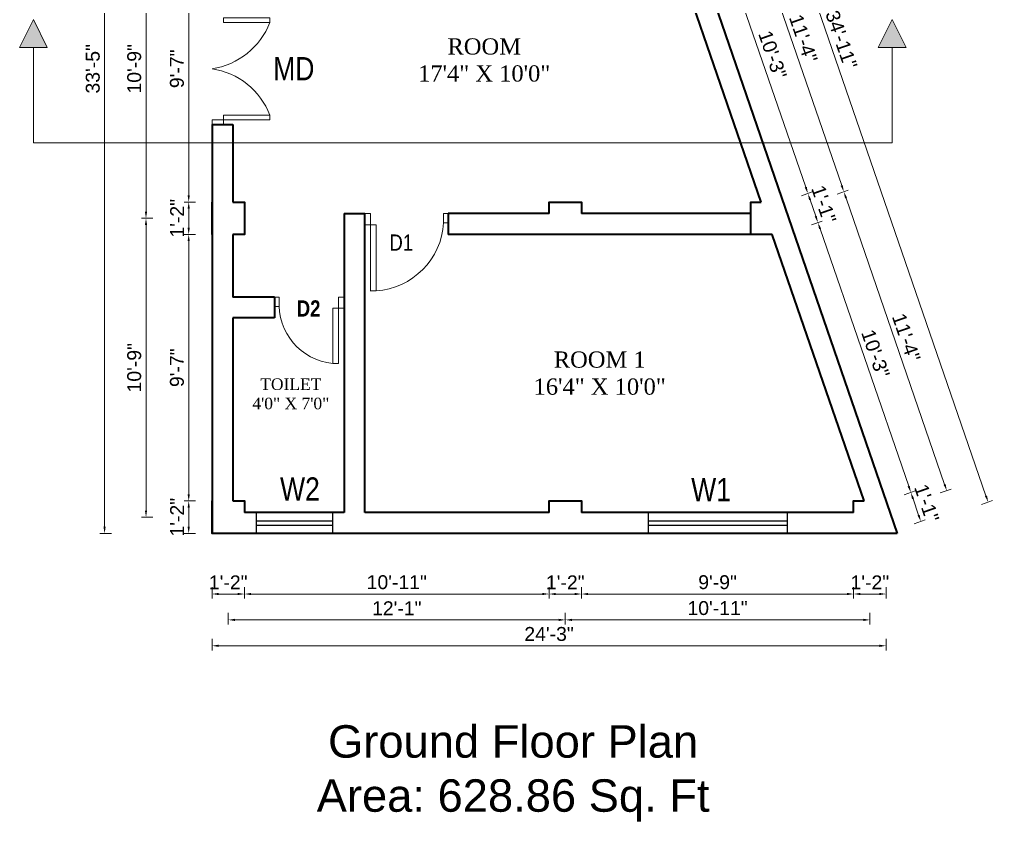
# Model space of a CAD drawing. Header units: inches. Extents: x 352731 to 371558, y -52658 to -39161.
# Drawn here: x 359929.5 to 360349.6, y -50459.3 to -50113.2 of the extents above; entities that cross this region are included whole.
import ezdxf

# ---------------------------------------------------------------- set-up
doc = ezdxf.new("R2010")
doc.units = ezdxf.units.IN
doc.header["$LTSCALE"] = 2
doc.header["$MEASUREMENT"] = 0
doc.header["$PDMODE"] = 34
doc.layers.get('0').update_dxf_attribs({"linetype": 'CONTINUOUS'})
doc.layers.get('DEFPOINTS').update_dxf_attribs({"color": 141, "linetype": 'CONTINUOUS'})
for name, color, linetype, lineweight in [('dimension', 160, 'CONTINUOUS', 15), ('door', 20, 'CONTINUOUS', 35), ('steps', 253, 'CONTINUOUS', 20)]:
    doc.layers.add(name, color=color, linetype=linetype, lineweight=lineweight)
doc.styles.add('Lettring Text', font='arial.ttf')
doc.styles.get("Standard").update_dxf_attribs({"font": 'ARIALN.TTF'})
doc.dimstyles.new('Copy of Standard', dxfattribs={"dimtxt": 6, "dimasz": 2.875, "dimexe": 2, "dimexo": 4, "dimgap": 2, "dimtad": 1, "dimdec": 0, "dimrnd": 1, "dimzin": 0, "dimdsep": 46, "dimlunit": 4, "dimtxsty": 'Lettring Text', "dimcen": 0.1, "dimclrd": 7, "dimclre": 7, "dimclrt": 7, "dimazin": 0, "dimtfac": 0.645, "dimtdec": 0, "dimtmove": 1, "dimatfit": 0, "dimfxl": 3, "dimfxlon": 1, "dimtfillclr": 256, "dimtolj": 1, "dimtzin": 0, "dimlwd": -1, "dimlwe": -1, "dimarcsym": 2})

# ---------------------------------------------------------------- blocks, each defined once
blk = doc.blocks.new('*D716')
at = {"layer": 'DEFPOINTS', "color": 0, "ltscale": 0.5, "transparency": 16777216}
for p in [(360158.14, -50334.98), (360172.14, -50334.98), (360158.14, -50361.13)]:
    blk.add_point(p, dxfattribs=at)
at = {"layer": 'steps', "color": 7, "ltscale": 0.5, "transparency": 16777216}
for p, q in [((360158.14, -50358.13), (360158.14, -50363.13)), ((360172.14, -50358.13), (360172.14, -50363.13)), ((360169.26, -50361.13), (360161.01, -50361.13))]:
    blk.add_line(p, q, dxfattribs=at)
for points in [[(360161.01, -50360.65), (360161.01, -50361.6), (360158.14, -50361.13)], [(360169.26, -50360.65), (360169.26, -50361.6), (360172.14, -50361.13)]]:
    blk.add_solid(points, dxfattribs=at)
at = {"layer": 'steps', "color": 7, "ltscale": 0.5, "transparency": 16777216, "insert": (360165.14, -50356.11), "char_height": 6, "attachment_point": 5, "style": 'Lettring Text'}
blk.add_mtext('\\A1;1\'-2"', dxfattribs=at)
blk = doc.blocks.new('*D717')
at = {"layer": 'DEFPOINTS', "color": 0, "ltscale": 0.5, "transparency": 16777216}
for p in [(360026.64, -50334.98), (360158.14, -50334.98), (360026.64, -50361.13)]:
    blk.add_point(p, dxfattribs=at)
at = {"layer": 'steps', "color": 7, "ltscale": 0.5, "transparency": 16777216}
for p, q in [((360026.64, -50358.13), (360026.64, -50363.13)), ((360158.14, -50358.13), (360158.14, -50363.13)), ((360155.26, -50361.13), (360029.52, -50361.13))]:
    blk.add_line(p, q, dxfattribs=at)
for points in [[(360029.52, -50360.65), (360029.52, -50361.6), (360026.64, -50361.13)], [(360155.26, -50360.65), (360155.26, -50361.6), (360158.14, -50361.13)]]:
    blk.add_solid(points, dxfattribs=at)
at = {"layer": 'steps', "color": 7, "ltscale": 0.5, "transparency": 16777216, "insert": (360092.39, -50356.06), "char_height": 6, "attachment_point": 5, "style": 'Lettring Text'}
blk.add_mtext('\\A1;10\'-11"', dxfattribs=at)
blk = doc.blocks.new('*D718')
at = {"layer": 'DEFPOINTS', "color": 0, "ltscale": 0.5, "transparency": 16777216}
for p in [(360012.64, -50334.98), (360026.64, -50334.98), (360012.64, -50361.13)]:
    blk.add_point(p, dxfattribs=at)
at = {"layer": 'steps', "color": 7, "ltscale": 0.5, "transparency": 16777216}
for p, q in [((360012.64, -50358.13), (360012.64, -50363.13)), ((360026.64, -50358.13), (360026.64, -50363.13)), ((360023.77, -50361.13), (360015.52, -50361.13))]:
    blk.add_line(p, q, dxfattribs=at)
for points in [[(360015.52, -50360.65), (360015.52, -50361.6), (360012.64, -50361.13)], [(360023.77, -50360.65), (360023.77, -50361.6), (360026.64, -50361.13)]]:
    blk.add_solid(points, dxfattribs=at)
at = {"layer": 'steps', "color": 7, "ltscale": 0.5, "transparency": 16777216, "insert": (360019.64, -50356.11), "char_height": 6, "attachment_point": 5, "style": 'Lettring Text'}
blk.add_mtext('\\A1;1\'-2"', dxfattribs=at)
blk = doc.blocks.new('*D719')
at = {"layer": 'DEFPOINTS', "color": 0, "ltscale": 0.5, "transparency": 16777216}
for p in [(360019.64, -50327.98), (360165.14, -50327.98), (360019.64, -50372.29)]:
    blk.add_point(p, dxfattribs=at)
at = {"layer": 'steps', "color": 7, "ltscale": 0.5, "transparency": 16777216}
for p, q in [((360019.64, -50369.29), (360019.64, -50374.29)), ((360165.14, -50369.29), (360165.14, -50374.29)), ((360162.26, -50372.29), (360022.52, -50372.29))]:
    blk.add_line(p, q, dxfattribs=at)
for points in [[(360022.52, -50371.81), (360022.52, -50372.77), (360019.64, -50372.29)], [(360162.26, -50371.81), (360162.26, -50372.77), (360165.14, -50372.29)]]:
    blk.add_solid(points, dxfattribs=at)
at = {"layer": 'steps', "color": 7, "ltscale": 0.5, "transparency": 16777216, "insert": (360092.39, -50367.28), "char_height": 6, "attachment_point": 5, "style": 'Lettring Text'}
blk.add_mtext('\\A1;12\'-1"', dxfattribs=at)
blk = doc.blocks.new('*D720')
at = {"layer": 'DEFPOINTS', "color": 0, "ltscale": 0.5, "transparency": 16777216}
for p in [(360012.64, -50334.98), (360303.62, -50334.98), (360012.64, -50383.47)]:
    blk.add_point(p, dxfattribs=at)
at = {"layer": 'steps', "color": 7, "ltscale": 0.5, "transparency": 16777216}
for p, q in [((360012.64, -50380.47), (360012.64, -50385.47)), ((360303.62, -50380.47), (360303.62, -50385.47)), ((360300.75, -50383.47), (360015.52, -50383.47))]:
    blk.add_line(p, q, dxfattribs=at)
for points in [[(360015.52, -50382.99), (360015.52, -50383.95), (360012.64, -50383.47)], [(360300.75, -50382.99), (360300.75, -50383.95), (360303.62, -50383.47)]]:
    blk.add_solid(points, dxfattribs=at)
at = {"layer": 'steps', "color": 7, "ltscale": 0.5, "transparency": 16777216, "insert": (360158.13, -50378.4), "char_height": 6, "attachment_point": 5, "style": 'Lettring Text'}
blk.add_mtext('\\A1;24\'-3"', dxfattribs=at)
blk = doc.blocks.new('*D687')
at = {"layer": 'DEFPOINTS', "color": 0, "ltscale": 0.5, "transparency": 16777216}
for p in [(360165.14, -50327.98), (360296.62, -50327.98), (360296.62, -50372.29)]:
    blk.add_point(p, dxfattribs=at)
at = {"layer": 'steps', "color": 7, "ltscale": 0.5, "transparency": 16777216}
for p, q in [((360165.14, -50369.29), (360165.14, -50374.29)), ((360296.62, -50369.29), (360296.62, -50374.29)), ((360168.01, -50372.29), (360293.75, -50372.29))]:
    blk.add_line(p, q, dxfattribs=at)
for points in [[(360168.01, -50371.81), (360168.01, -50372.77), (360165.14, -50372.29)], [(360293.75, -50371.81), (360293.75, -50372.77), (360296.62, -50372.29)]]:
    blk.add_solid(points, dxfattribs=at)
at = {"layer": 'steps', "color": 7, "ltscale": 0.5, "transparency": 16777216, "insert": (360230.88, -50367.23), "char_height": 6, "attachment_point": 5, "style": 'Lettring Text'}
blk.add_mtext('\\A1;10\'-11"', dxfattribs=at)
blk = doc.blocks.new('*D688')
at = {"layer": 'DEFPOINTS', "color": 0, "ltscale": 0.5, "transparency": 16777216}
for p in [(360172.14, -50334.98), (360289.62, -50334.98), (360289.62, -50361.13)]:
    blk.add_point(p, dxfattribs=at)
at = {"layer": 'steps', "color": 7, "ltscale": 0.5, "transparency": 16777216}
for p, q in [((360172.14, -50358.13), (360172.14, -50363.13)), ((360289.62, -50358.13), (360289.62, -50363.13)), ((360175.01, -50361.13), (360286.75, -50361.13))]:
    blk.add_line(p, q, dxfattribs=at)
for points in [[(360175.01, -50360.65), (360175.01, -50361.6), (360172.14, -50361.13)], [(360286.75, -50360.65), (360286.75, -50361.6), (360289.62, -50361.13)]]:
    blk.add_solid(points, dxfattribs=at)
at = {"layer": 'steps', "color": 7, "ltscale": 0.5, "transparency": 16777216, "insert": (360230.88, -50356.06), "char_height": 6, "attachment_point": 5, "style": 'Lettring Text'}
blk.add_mtext('\\A1;9\'-9"', dxfattribs=at)
blk = doc.blocks.new('*D689')
at = {"layer": 'DEFPOINTS', "color": 0, "ltscale": 0.5, "transparency": 16777216}
for p in [(360289.62, -50334.98), (360303.62, -50334.98), (360303.62, -50361.13)]:
    blk.add_point(p, dxfattribs=at)
at = {"layer": 'steps', "color": 7, "ltscale": 0.5, "transparency": 16777216}
for p, q in [((360289.62, -50358.13), (360289.62, -50363.13)), ((360303.62, -50358.13), (360303.62, -50363.13)), ((360292.5, -50361.13), (360300.75, -50361.13))]:
    blk.add_line(p, q, dxfattribs=at)
for points in [[(360292.5, -50360.65), (360292.5, -50361.6), (360289.62, -50361.13)], [(360300.75, -50360.65), (360300.75, -50361.6), (360303.62, -50361.13)]]:
    blk.add_solid(points, dxfattribs=at)
at = {"layer": 'steps', "color": 7, "ltscale": 0.5, "transparency": 16777216, "insert": (360296.62, -50356.11), "char_height": 6, "attachment_point": 5, "style": 'Lettring Text'}
blk.add_mtext('\\A1;1\'-2"', dxfattribs=at)
blk = doc.blocks.new('*D693')
at = {"layer": 'DEFPOINTS', "color": 0, "ltscale": 0.5, "transparency": 16777216}
for p in [(360012.64, -50076.98), (360002.58, -50191.98), (360012.64, -50191.98)]:
    blk.add_point(p, dxfattribs=at)
at = {"layer": 'steps', "color": 7, "ltscale": 0.5, "transparency": 16777216}
for p, q in [((360005.58, -50076.98), (360000.58, -50076.98)), ((360002.58, -50079.85), (360002.58, -50189.1)), ((360005.58, -50191.98), (360000.58, -50191.98))]:
    blk.add_line(p, q, dxfattribs=at)
for points in [[(360002.1, -50079.85), (360003.06, -50079.85), (360002.58, -50076.98)], [(360002.1, -50189.1), (360003.06, -50189.1), (360002.58, -50191.98)]]:
    blk.add_solid(points, dxfattribs=at)
at = {"layer": 'steps', "color": 7, "ltscale": 0.5, "transparency": 16777216, "insert": (359997.51, -50134.48), "char_height": 6, "attachment_point": 5, "rotation": 90, "style": 'Lettring Text'}
blk.add_mtext('\\A1;9\'-7"', dxfattribs=at)
blk = doc.blocks.new('*D694')
at = {"layer": 'DEFPOINTS', "color": 0, "ltscale": 0.5, "transparency": 16777216}
for p in [(360012.64, -50191.98), (360002.58, -50205.98), (360012.64, -50205.98)]:
    blk.add_point(p, dxfattribs=at)
at = {"layer": 'steps', "color": 7, "ltscale": 0.5, "transparency": 16777216}
for p, q in [((360005.58, -50191.98), (360000.58, -50191.98)), ((360002.58, -50194.85), (360002.58, -50203.1)), ((360005.58, -50205.98), (360000.58, -50205.98))]:
    blk.add_line(p, q, dxfattribs=at)
for points in [[(360002.1, -50194.85), (360003.06, -50194.85), (360002.58, -50191.98)], [(360002.1, -50203.1), (360003.06, -50203.1), (360002.58, -50205.98)]]:
    blk.add_solid(points, dxfattribs=at)
at = {"layer": 'steps', "color": 7, "ltscale": 0.5, "transparency": 16777216, "insert": (359997.57, -50198.98), "char_height": 6, "attachment_point": 5, "rotation": 90, "style": 'Lettring Text'}
blk.add_mtext('\\A1;1\'-2"', dxfattribs=at)
blk = doc.blocks.new('*D695')
at = {"layer": 'DEFPOINTS', "color": 0, "ltscale": 0.5, "transparency": 16777216}
for p in [(360012.64, -50205.98), (360002.58, -50320.98), (360012.64, -50320.98)]:
    blk.add_point(p, dxfattribs=at)
at = {"layer": 'steps', "color": 7, "ltscale": 0.5, "transparency": 16777216}
for p, q in [((360005.58, -50205.98), (360000.58, -50205.98)), ((360002.58, -50208.85), (360002.58, -50318.1)), ((360005.58, -50320.98), (360000.58, -50320.98))]:
    blk.add_line(p, q, dxfattribs=at)
for points in [[(360002.1, -50208.85), (360003.06, -50208.85), (360002.58, -50205.98)], [(360002.1, -50318.1), (360003.06, -50318.1), (360002.58, -50320.98)]]:
    blk.add_solid(points, dxfattribs=at)
at = {"layer": 'steps', "color": 7, "ltscale": 0.5, "transparency": 16777216, "insert": (359997.51, -50263.48), "char_height": 6, "attachment_point": 5, "rotation": 90, "style": 'Lettring Text'}
blk.add_mtext('\\A1;9\'-7"', dxfattribs=at)
blk = doc.blocks.new('*D696')
at = {"layer": 'DEFPOINTS', "color": 0, "ltscale": 0.5, "transparency": 16777216}
for p in [(360012.64, -50320.98), (360002.58, -50334.98), (360012.64, -50334.98)]:
    blk.add_point(p, dxfattribs=at)
at = {"layer": 'steps', "color": 7, "ltscale": 0.5, "transparency": 16777216}
for p, q in [((360005.58, -50320.98), (360000.58, -50320.98)), ((360002.58, -50323.85), (360002.58, -50332.1)), ((360005.58, -50334.98), (360000.58, -50334.98))]:
    blk.add_line(p, q, dxfattribs=at)
for points in [[(360002.1, -50323.85), (360003.06, -50323.85), (360002.58, -50320.98)], [(360002.1, -50332.1), (360003.06, -50332.1), (360002.58, -50334.98)]]:
    blk.add_solid(points, dxfattribs=at)
at = {"layer": 'steps', "color": 7, "ltscale": 0.5, "transparency": 16777216, "insert": (359997.57, -50327.98), "char_height": 6, "attachment_point": 5, "rotation": 90, "style": 'Lettring Text'}
blk.add_mtext('\\A1;1\'-2"', dxfattribs=at)
blk = doc.blocks.new('*D698')
at = {"layer": 'DEFPOINTS', "color": 0, "ltscale": 0.5, "transparency": 16777216}
for p in [(360019.64, -50069.98), (359984.15, -50198.98), (360019.64, -50198.98)]:
    blk.add_point(p, dxfattribs=at)
at = {"layer": 'steps', "color": 7, "ltscale": 0.5, "transparency": 16777216}
for p, q in [((359987.15, -50069.98), (359982.15, -50069.98)), ((359984.15, -50072.85), (359984.15, -50196.1)), ((359987.15, -50198.98), (359982.15, -50198.98))]:
    blk.add_line(p, q, dxfattribs=at)
for points in [[(359983.67, -50072.85), (359984.62, -50072.85), (359984.15, -50069.98)], [(359983.67, -50196.1), (359984.62, -50196.1), (359984.15, -50198.98)]]:
    blk.add_solid(points, dxfattribs=at)
at = {"layer": 'steps', "color": 7, "ltscale": 0.5, "transparency": 16777216, "insert": (359979.08, -50134.48), "char_height": 6, "attachment_point": 5, "rotation": 90, "style": 'Lettring Text'}
blk.add_mtext('\\A1;10\'-9"', dxfattribs=at)
blk = doc.blocks.new('*D699')
at = {"layer": 'DEFPOINTS', "color": 0, "ltscale": 0.5, "transparency": 16777216}
for p in [(360019.64, -50198.98), (359984.15, -50327.98), (360019.64, -50327.98)]:
    blk.add_point(p, dxfattribs=at)
at = {"layer": 'steps', "color": 7, "ltscale": 0.5, "transparency": 16777216}
for p, q in [((359987.15, -50198.98), (359982.15, -50198.98)), ((359984.15, -50201.85), (359984.15, -50325.1)), ((359987.15, -50327.98), (359982.15, -50327.98))]:
    blk.add_line(p, q, dxfattribs=at)
for points in [[(359983.67, -50201.85), (359984.62, -50201.85), (359984.15, -50198.98)], [(359983.67, -50325.1), (359984.62, -50325.1), (359984.15, -50327.98)]]:
    blk.add_solid(points, dxfattribs=at)
at = {"layer": 'steps', "color": 7, "ltscale": 0.5, "transparency": 16777216, "insert": (359979.08, -50263.48), "char_height": 6, "attachment_point": 5, "rotation": 90, "style": 'Lettring Text'}
blk.add_mtext('\\A1;10\'-9"', dxfattribs=at)
blk = doc.blocks.new('*D700')
at = {"layer": 'DEFPOINTS', "color": 0, "ltscale": 0.5, "transparency": 16777216}
for p in [(359966.26, -49933.97), (360012.64, -49933.97), (360012.64, -50334.98)]:
    blk.add_point(p, dxfattribs=at)
at = {"layer": 'steps', "color": 7, "ltscale": 0.5, "transparency": 16777216}
for p, q in [((359969.26, -49933.97), (359964.26, -49933.97)), ((359966.26, -50332.1), (359966.26, -49936.84)), ((359969.26, -50334.98), (359964.26, -50334.98))]:
    blk.add_line(p, q, dxfattribs=at)
for points in [[(359965.78, -49936.84), (359966.74, -49936.84), (359966.26, -49933.97)], [(359965.78, -50332.1), (359966.74, -50332.1), (359966.26, -50334.98)]]:
    blk.add_solid(points, dxfattribs=at)
at = {"layer": 'steps', "color": 7, "ltscale": 0.5, "transparency": 16777216, "insert": (359961.19, -50134.47), "char_height": 6, "attachment_point": 5, "rotation": 90, "style": 'Lettring Text'}
blk.add_mtext('\\A1;33\'-5"', dxfattribs=at)
blk = doc.blocks.new('*D703')
at = {"layer": 'DEFPOINTS', "color": 0, "ltscale": 0.5, "transparency": 16777216}
for p in [(360214.77, -50076.98), (360269.88, -50188.3), (360259.2, -50191.98)]:
    blk.add_point(p, dxfattribs=at)
at = {"layer": 'steps', "color": 7, "ltscale": 0.5, "transparency": 16777216}
for p, q in [((360226.93, -50072.79), (360231.65, -50071.16)), ((360230.7, -50074.53), (360268.95, -50185.58)), ((360267.05, -50189.27), (360271.77, -50187.64))]:
    blk.add_line(p, q, dxfattribs=at)
for points in [[(360231.15, -50074.37), (360230.25, -50074.69), (360229.76, -50071.81)], [(360269.4, -50185.42), (360268.49, -50185.73), (360269.88, -50188.3)]]:
    blk.add_solid(points, dxfattribs=at)
at = {"layer": 'steps', "color": 7, "ltscale": 0.5, "transparency": 16777216, "insert": (360254.61, -50128.4), "char_height": 6, "attachment_point": 5, "rotation": 289.0044, "style": 'Lettring Text'}
blk.add_mtext('\\A1;10\'-3"', dxfattribs=at)
blk = doc.blocks.new('*D704')
at = {"layer": 'DEFPOINTS', "color": 0, "ltscale": 0.5, "transparency": 16777216}
for p in [(360259.2, -50191.98), (360274.19, -50200.81), (360259.2, -50205.98)]:
    blk.add_point(p, dxfattribs=at)
at = {"layer": 'steps', "color": 7, "ltscale": 0.5, "transparency": 16777216}
for p, q in [((360267.05, -50189.27), (360271.77, -50187.64)), ((360270.82, -50191.01), (360273.26, -50198.09)), ((360271.36, -50201.79), (360276.08, -50200.16))]:
    blk.add_line(p, q, dxfattribs=at)
for points in [[(360271.27, -50190.86), (360270.37, -50191.17), (360269.88, -50188.3)], [(360273.71, -50197.94), (360272.8, -50198.25), (360274.19, -50200.81)]]:
    blk.add_solid(points, dxfattribs=at)
at = {"layer": 'steps', "color": 7, "ltscale": 0.5, "transparency": 16777216, "insert": (360276.78, -50192.92), "char_height": 6, "attachment_point": 5, "rotation": 289.0044, "style": 'Lettring Text'}
blk.add_mtext('\\A1;1\'-1"', dxfattribs=at)
blk = doc.blocks.new('*D705')
at = {"layer": 'DEFPOINTS', "color": 0, "ltscale": 0.5, "transparency": 16777216}
for p in [(360259.2, -50205.98), (360314.31, -50317.3), (360303.62, -50320.98)]:
    blk.add_point(p, dxfattribs=at)
at = {"layer": 'steps', "color": 7, "ltscale": 0.5, "transparency": 16777216}
for p, q in [((360271.36, -50201.79), (360276.08, -50200.16)), ((360275.13, -50203.53), (360313.38, -50314.58)), ((360311.47, -50318.27), (360316.2, -50316.64))]:
    blk.add_line(p, q, dxfattribs=at)
for points in [[(360275.58, -50203.37), (360274.68, -50203.69), (360274.19, -50200.81)], [(360313.83, -50314.42), (360312.92, -50314.73), (360314.31, -50317.3)]]:
    blk.add_solid(points, dxfattribs=at)
at = {"layer": 'steps', "color": 7, "ltscale": 0.5, "transparency": 16777216, "insert": (360299.04, -50257.4), "char_height": 6, "attachment_point": 5, "rotation": 289.0044, "style": 'Lettring Text'}
blk.add_mtext('\\A1;10\'-3"', dxfattribs=at)
blk = doc.blocks.new('*D706')
at = {"layer": 'DEFPOINTS', "color": 0, "ltscale": 0.5, "transparency": 16777216}
for p in [(360303.62, -50320.98), (360318.62, -50329.81), (360303.62, -50334.98)]:
    blk.add_point(p, dxfattribs=at)
at = {"layer": 'steps', "color": 7, "ltscale": 0.5, "transparency": 16777216}
for p, q in [((360311.47, -50318.27), (360316.2, -50316.64)), ((360315.25, -50320.01), (360317.69, -50327.09)), ((360315.79, -50330.79), (360320.51, -50329.16))]:
    blk.add_line(p, q, dxfattribs=at)
for points in [[(360315.7, -50319.86), (360314.79, -50320.17), (360314.31, -50317.3)], [(360318.14, -50326.94), (360317.23, -50327.25), (360318.62, -50329.81)]]:
    blk.add_solid(points, dxfattribs=at)
at = {"layer": 'steps', "color": 7, "ltscale": 0.5, "transparency": 16777216, "insert": (360321.21, -50321.92), "char_height": 6, "attachment_point": 5, "rotation": 289.0044, "style": 'Lettring Text'}
blk.add_mtext('\\A1;1\'-1"', dxfattribs=at)
blk = doc.blocks.new('*D708')
at = {"layer": 'DEFPOINTS', "color": 0, "ltscale": 0.5, "transparency": 16777216}
for p in [(360207.77, -50069.98), (360285.4, -50187.54), (360252.2, -50198.98)]:
    blk.add_point(p, dxfattribs=at)
at = {"layer": 'steps', "color": 7, "ltscale": 0.5, "transparency": 16777216}
for p, q in [((360238.14, -50059.52), (360242.87, -50057.89)), ((360241.91, -50061.26), (360284.47, -50184.82)), ((360282.57, -50188.52), (360287.29, -50186.89))]:
    blk.add_line(p, q, dxfattribs=at)
for points in [[(360242.36, -50061.1), (360241.46, -50061.41), (360240.97, -50058.54)], [(360284.92, -50184.66), (360284.01, -50184.98), (360285.4, -50187.54)]]:
    blk.add_solid(points, dxfattribs=at)
at = {"layer": 'steps', "color": 7, "ltscale": 0.5, "transparency": 16777216, "insert": (360267.93, -50121.41), "char_height": 6, "attachment_point": 5, "rotation": 289.0044, "style": 'Lettring Text'}
blk.add_mtext('\\A1;11\'-4"', dxfattribs=at)
blk = doc.blocks.new('*D709')
at = {"layer": 'DEFPOINTS', "color": 0, "ltscale": 0.5, "transparency": 16777216}
for p in [(360252.2, -50198.98), (360329.83, -50316.54), (360296.62, -50327.98)]:
    blk.add_point(p, dxfattribs=at)
at = {"layer": 'steps', "color": 7, "ltscale": 0.5, "transparency": 16777216}
for p, q in [((360282.57, -50188.52), (360287.29, -50186.89)), ((360286.34, -50190.26), (360328.9, -50313.82)), ((360327, -50317.52), (360331.72, -50315.89))]:
    blk.add_line(p, q, dxfattribs=at)
for points in [[(360286.79, -50190.1), (360285.89, -50190.41), (360285.4, -50187.54)], [(360329.35, -50313.66), (360328.44, -50313.98), (360329.83, -50316.54)]]:
    blk.add_solid(points, dxfattribs=at)
at = {"layer": 'steps', "color": 7, "ltscale": 0.5, "transparency": 16777216, "insert": (360312.36, -50250.41), "char_height": 6, "attachment_point": 5, "rotation": 289.0044, "style": 'Lettring Text'}
blk.add_mtext('\\A1;11\'-4"', dxfattribs=at)
blk = doc.blocks.new('*D710')
at = {"layer": 'DEFPOINTS', "color": 0, "ltscale": 0.5, "transparency": 16777216}
for p in [(360172.14, -49939.2), (360347.69, -50321.46), (360308.45, -50334.98)]:
    blk.add_point(p, dxfattribs=at)
at = {"layer": 'steps', "color": 7, "ltscale": 0.5, "transparency": 16777216}
for p, q in [((360208.54, -49926.67), (360213.27, -49925.04)), ((360212.32, -49928.41), (360346.75, -50318.74)), ((360344.85, -50322.44), (360349.58, -50320.81))]:
    blk.add_line(p, q, dxfattribs=at)
for points in [[(360212.77, -49928.25), (360211.86, -49928.56), (360211.38, -49925.69)], [(360347.21, -50318.59), (360346.3, -50318.9), (360347.69, -50321.46)]]:
    blk.add_solid(points, dxfattribs=at)
at = {"layer": 'steps', "color": 7, "ltscale": 0.5, "transparency": 16777216, "insert": (360284.32, -50121.92), "char_height": 6, "attachment_point": 5, "rotation": 289.0044, "style": 'Lettring Text'}
blk.add_mtext('\\A1;34\'-11"', dxfattribs=at)

msp = doc.modelspace()

# ---------------------------------------------------------------- hatches: boundary and pattern name
at = {"linetype": 'ByBlock', "lineweight": 5}
for points in [[(359935.52, -50113.24), (359941.52, -50125.24), (359929.52, -50125.24)], [(360306.26, -50113.24), (360312.26, -50125.24), (360300.26, -50125.24)]]:
    msp.add_hatch(color=7, dxfattribs=at).paths.add_polyline_path(points)

# ---------------------------------------------------------------- linework, layer by layer
at = {"color": 7, "linetype": 'ByBlock', "lineweight": 5}
for p, q in [((359935.52, -50113.24), (359929.52, -50125.24)), ((359941.52, -50125.24), (359935.52, -50113.24)), ((360306.26, -50113.24), (360300.26, -50125.24)), ((360312.26, -50125.24), (360306.26, -50113.24)), ((359941.52, -50125.24), (359929.52, -50125.24)), ((359935.52, -50166.41), (359935.52, -50125.24)), ((360312.26, -50125.24), (360300.26, -50125.24)), ((360306.26, -50166.41), (360306.26, -50125.24)), ((360306.26, -50166.41), (359935.52, -50166.41))]:
    msp.add_line(p, q, dxfattribs=at)
at = {"ltscale": 0.5}
for p, q in [((360031.64, -50325.98), (360031.64, -50334.98)), ((360064.64, -50325.98), (360064.64, -50334.98)), ((360200.88, -50325.98), (360200.88, -50334.98)), ((360260.88, -50325.98), (360260.88, -50334.98)), ((360031.64, -50329.48), (360064.64, -50329.48)), ((360031.64, -50331.48), (360064.64, -50331.48)), ((360200.88, -50329.48), (360260.88, -50329.48)), ((360200.88, -50331.48), (360260.88, -50331.48)), ((360169.64, -50334.98), (360012.64, -50334.98))]:
    msp.add_line(p, q, dxfattribs=at)
at = {"layer": 'dimension', "ltscale": 7}
for p, q in [((360081.04, -50196.98), (360078.64, -50196.98)), ((360078.64, -50196.98), (360078.64, -50201.78)), ((360081.04, -50201.78), (360081.04, -50196.98)), ((360112.64, -50196.98), (360112.64, -50200.98)), ((360112.64, -50196.98), (360114.64, -50196.98)), ((360114.64, -50196.98), (360114.64, -50200.98)), ((360112.64, -50200.98), (360114.64, -50200.98)), ((360078.64, -50201.78), (360081.04, -50201.78)), ((360081.04, -50201.78), (360081.04, -50230.39)), ((360081.04, -50201.78), (360083.44, -50201.78)), ((360083.44, -50201.78), (360083.44, -50230.29)), ((360081.04, -50230.29), (360083.44, -50230.29)), ((360039.64, -50232.98), (360039.64, -50236.98)), ((360041.64, -50232.98), (360039.64, -50232.98)), ((360041.64, -50232.98), (360041.64, -50236.98)), ((360067.24, -50237.78), (360067.24, -50232.98)), ((360067.24, -50232.98), (360069.64, -50232.98)), ((360069.64, -50232.98), (360069.64, -50237.78)), ((360041.64, -50236.98), (360039.64, -50236.98)), ((360064.84, -50237.78), (360064.84, -50261.65)), ((360067.24, -50237.78), (360064.84, -50237.78)), ((360067.24, -50237.78), (360067.24, -50261.65)), ((360069.64, -50237.78), (360067.24, -50237.78)), ((360067.24, -50261.65), (360064.84, -50261.65))]:
    msp.add_line(p, q, dxfattribs=at)
for centre, radius, start, end in [((360081.43, -50199.08), 31.27, 273.6859, 356.5303), ((360067.3, -50236.05), 25.72, 176.0106, 264.5071)]:
    msp.add_arc(centre, radius, start, end, dxfattribs=at)
at = {"layer": 'door', "ltscale": 0.5}
for p, q in [((360249.68, -50191.98), (360210.07, -50076.98)), ((360012.64, -50158.48), (360012.64, -50334.98)), ((360012.64, -50158.48), (360021.64, -50158.48)), ((360021.64, -50158.48), (360021.64, -50191.98)), ((360069.64, -50196.98), (360069.64, -50325.98)), ((360069.64, -50196.98), (360078.64, -50196.98)), ((360078.64, -50325.98), (360078.64, -50196.98)), ((360158.14, -50196.98), (360114.64, -50196.98)), ((360114.64, -50196.98), (360114.64, -50205.98)), ((360245.2, -50196.98), (360172.14, -50196.98)), ((360021.64, -50205.98), (360021.64, -50232.98)), ((360163.14, -50205.98), (360114.64, -50205.98)), ((360254.5, -50205.98), (360172.14, -50205.98)), ((360294.11, -50320.98), (360254.5, -50205.98)), ((360039.64, -50232.98), (360021.64, -50232.98)), ((360039.64, -50232.98), (360039.64, -50241.98)), ((360021.64, -50241.98), (360021.64, -50320.98)), ((360039.64, -50241.98), (360021.64, -50241.98)), ((360069.64, -50325.98), (360026.64, -50325.98)), ((360158.14, -50325.98), (360078.64, -50325.98)), ((360289.62, -50325.98), (360172.14, -50325.98))]:
    msp.add_line(p, q, dxfattribs=at)
for points in [[(360026.64, -49933.97), (360172.14, -49939.2), (360308.45, -50334.98)], [(360012.64, -50205.98), (360012.64, -50191.98)], [(360021.64, -50191.98), (360026.64, -50191.98), (360026.64, -50205.98), (360021.64, -50205.98)], [(360158.14, -50196.98), (360158.14, -50191.98), (360172.14, -50191.98), (360172.14, -50196.98)], [(360254.5, -50205.98), (360245.2, -50205.98), (360245.2, -50191.98), (360249.68, -50191.98)], [(360172.14, -50205.98), (360158.14, -50205.98)], [(360026.64, -50334.98), (360012.64, -50334.98), (360012.64, -50320.98)], [(360021.64, -50320.98), (360026.64, -50320.98), (360026.64, -50325.98)], [(360158.14, -50325.98), (360158.14, -50320.98), (360172.14, -50320.98), (360172.14, -50325.98)], [(360289.62, -50325.98), (360289.62, -50320.98), (360294.11, -50320.98)], [(360308.45, -50334.98), (360012.64, -50334.98)], [(360172.14, -50334.98), (360158.14, -50334.98)], [(360303.62, -50334.98), (360289.62, -50334.98)]]:
    msp.add_lwpolyline(points, dxfattribs=at)
at = {"layer": 'steps', "color": 7, "ltscale": 0.3}
for points in [[(360017.64, -50112.48), (360037.64, -50112.48), (360037.64, -50114.48), (360017.64, -50114.48)], [(360017.64, -50156.48), (360037.64, -50156.48), (360037.64, -50154.48), (360017.64, -50154.48)], [(360017.64, -50158.48), (360017.64, -50156.48), (360012.64, -50156.48), (360012.64, -50158.48)]]:
    msp.add_lwpolyline(points, close=True, dxfattribs=at)
at = {"layer": 'steps', "color": 7, "ltscale": 0.3, "true_color": 0xffffff}
for centre, start, end in [((360007.92, -50102.95), 278.5176, 338.802), ((360007.92, -50166), 21.198, 81.4824)]:
    msp.add_arc(centre, 31.88, start, end, dxfattribs=at)

# ---------------------------------------------------------------- texts
at = {"color": 7, "linetype": 'ByBlock', "lineweight": 5}
for s, insert, char_height, width, attachment_point in [('MD', (360039.03, -50129.43), 10, 44.1664, 1), ('W2', (360042.01, -50310.8), 10, 44.1664, 1), ('W1', (360219.48, -50311.08), 10, 44.1664, 1), ('{\\fArial CE|b0|i0|c238|p34;Ground Floor Plan\\PArea: \\fArial CE|b0|i0|c0|p34;628.86\\fArial CE|b0|i0|c238|p34; Sq. Ft}', (360142.62, -50438.53), 14, 235.547, 5)]:
    msp.add_mtext(s, dxfattribs=dict(at, insert=insert, char_height=char_height, width=width, attachment_point=attachment_point))
at = {"layer": 'steps', "color": 7, "ltscale": 0.3, "width": 55.268}
for s, insert, char_height, attachment_point in [('{\\fTimes New Roman|b0|i0|c0|p18;ROOM \\P17\'4" X 10\'0"}', (360130.14, -50121.32), 7, 2), ('{\\fTechnic|b1|i0|c2|p2;D2}', (360054.33, -50241.4), 7, 8), ('{\\fTimes New Roman|b0|i0|c0|p18;ROOM 1\\P16\'4" X 10\'0"}', (360180, -50256.45), 7, 2), ('{\\fTimes New Roman|b0|i0|c0|p18;TOILET\\P4\'0" X 7\'0"}', (360046.67, -50268.07), 5, 2)]:
    msp.add_mtext(s, dxfattribs=dict(at, insert=insert, char_height=char_height, attachment_point=attachment_point))
at = {"layer": 'steps', "color": 7, "ltscale": 0.3, "insert": (360094.34, -50205.96), "char_height": 7, "attachment_point": 2}
msp.add_mtext_dynamic_manual_height_columns('{\\W1;D1}', width=18.6213, gutter_width=40, heights=[0], dxfattribs=at)

# ---------------------------------------------------------------- dimensions: what is measured, and where the dimension line sits
at = {"layer": 'steps', "ltscale": 0.5}
dim = msp.add_aligned_dim(p1=(360172.14, -49939.2), p2=(360308.45, -50334.98), distance=41.51, dimstyle='Copy of Standard', dxfattribs=at)
dim.commit()
dim.dimension.update_dxf_attribs({"geometry": '*D710', "text_midpoint": (360284.32, -50121.92)})
for base, p1, p2, angle, picture, middle in [((359966.26, -49933.97), (360012.64, -50334.98), (360012.64, -49933.97), 90, '*D700', (359961.19, -50134.47)), ((360285.4, -50187.54), (360207.77, -50069.98), (360252.2, -50198.98), 109.0044, '*D708', (360267.93, -50121.41)), ((359984.15, -50198.98), (360019.64, -50069.98), (360019.64, -50198.98), 90, '*D698', (359979.08, -50134.48)), ((360269.88, -50188.3), (360214.77, -50076.98), (360259.2, -50191.98), 109.0044, '*D703', (360254.61, -50128.4)), ((360002.58, -50191.98), (360012.64, -50076.98), (360012.64, -50191.98), 90, '*D693', (359997.51, -50134.48)), ((360329.83, -50316.54), (360252.2, -50198.98), (360296.62, -50327.98), 109.0044, '*D709', (360312.36, -50250.41)), ((359984.15, -50327.98), (360019.64, -50198.98), (360019.64, -50327.98), 90, '*D699', (359979.08, -50263.48)), ((360314.31, -50317.3), (360259.2, -50205.98), (360303.62, -50320.98), 109.0044, '*D705', (360299.04, -50257.4)), ((360002.58, -50320.98), (360012.64, -50205.98), (360012.64, -50320.98), 90, '*D695', (359997.51, -50263.48))]:
    dim = msp.add_linear_dim(base=base, p1=p1, p2=p2, angle=angle, dimstyle='Copy of Standard', dxfattribs=at)
    dim.commit()
    dim.dimension.update_dxf_attribs({"geometry": picture, "text_midpoint": middle})
for base, p1, p2, angle, picture, middle in [((360274.19, -50200.81), (360259.2, -50191.98), (360259.2, -50205.98), 109.0044, '*D704', (360272.04, -50194.55)), ((360002.58, -50205.98), (360012.64, -50191.98), (360012.64, -50205.98), 90, '*D694', (360002.58, -50198.98)), ((360318.62, -50329.81), (360303.62, -50320.98), (360303.62, -50334.98), 109.0044, '*D706', (360316.47, -50323.55)), ((360002.58, -50334.98), (360012.64, -50320.98), (360012.64, -50334.98), 90, '*D696', (360002.58, -50327.98))]:
    dim = msp.add_linear_dim(base=base, p1=p1, p2=p2, angle=angle, dimstyle='Copy of Standard', dxfattribs=at)
    dim.commit()
    dim.dimension.update_dxf_attribs({"geometry": picture, "text_midpoint": middle, "dimtype": 160})
for base, p1, p2, picture, middle in [((360019.6401, -50372.2919), (360165.1378, -50327.9763), (360019.6401, -50327.9763), '*D719', (360092.389, -50367.2796)), ((360296.62, -50372.29), (360165.14, -50327.98), (360296.62, -50327.98), '*D687', (360230.88, -50367.23)), ((360012.64, -50383.47), (360303.62, -50334.98), (360012.64, -50334.98), '*D720', (360158.13, -50378.4)), ((360026.6401, -50361.1258), (360158.1378, -50334.9763), (360026.6401, -50334.9763), '*D717', (360092.389, -50356.0623)), ((360289.62, -50361.13), (360172.14, -50334.98), (360289.62, -50334.98), '*D688', (360230.88, -50356.06))]:
    dim = msp.add_linear_dim(base=base, p1=p1, p2=p2, dimstyle='Copy of Standard', dxfattribs=at)
    dim.commit()
    dim.dimension.update_dxf_attribs({"geometry": picture, "text_midpoint": middle})
for base, p1, p2, picture, middle in [((360012.64, -50361.13), (360026.64, -50334.98), (360012.64, -50334.98), '*D718', (360019.64, -50361.13)), ((360158.14, -50361.13), (360172.14, -50334.98), (360158.14, -50334.98), '*D716', (360165.14, -50361.13)), ((360303.62, -50361.13), (360289.62, -50334.98), (360303.62, -50334.98), '*D689', (360296.62, -50361.13))]:
    dim = msp.add_linear_dim(base=base, p1=p1, p2=p2, dimstyle='Copy of Standard', dxfattribs=at)
    dim.commit()
    dim.dimension.update_dxf_attribs({"geometry": picture, "text_midpoint": middle, "dimtype": 160})

doc.saveas('drawing.dxf')
